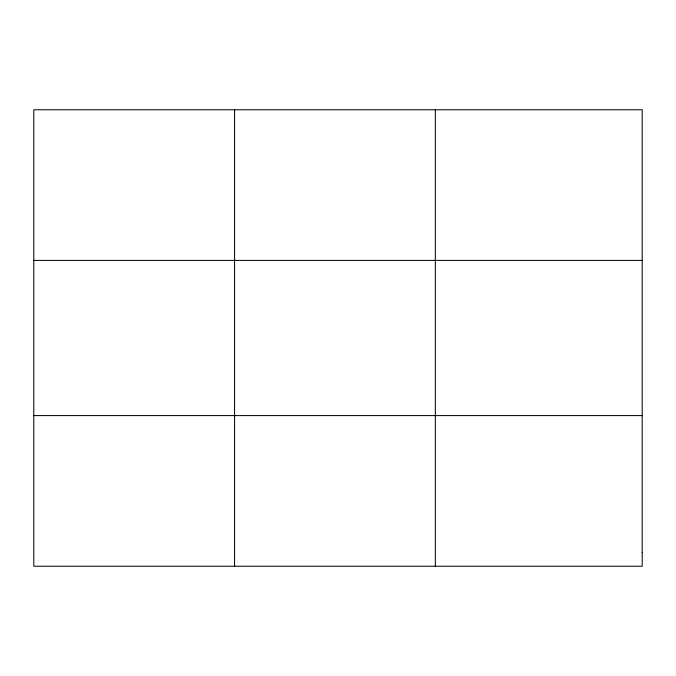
<?xml version="1.0" encoding="UTF-8"?>
<svg xmlns="http://www.w3.org/2000/svg" width="676" height="676" viewBox="0 0 676 676"><rect width="100%" height="100%" fill="white"/><g stroke="black" fill="none" stroke-linecap="round" stroke-linejoin="round"><path stroke-width="1.01" d="M234.572 566.235L234.572 109.766M435.344 566.235L435.344 109.766M33.8 260.404L642.2 260.404M33.8 415.596L642.2 415.596M642.2 552.537L642.2 566.235L33.8 566.235L33.8 109.766L642.2 109.766L642.2 552.537"/></g></svg>
